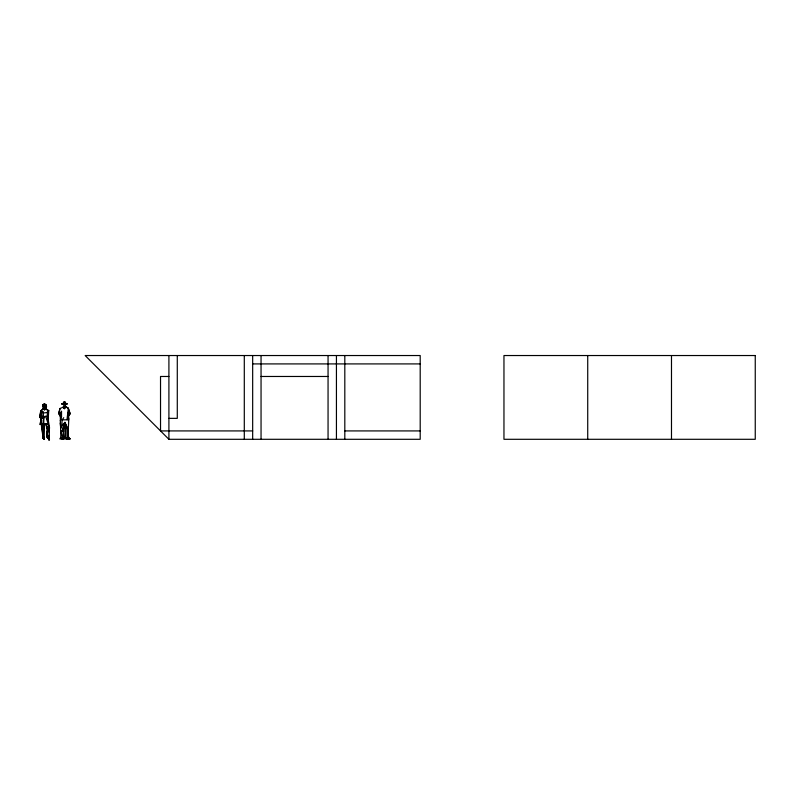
<?xml version="1.0" encoding="UTF-8"?>
<svg xmlns="http://www.w3.org/2000/svg" width="795" height="795" viewBox="0 0 795 795"><rect width="100%" height="100%" fill="white"/><g stroke="black" fill="none" stroke-linecap="round" stroke-linejoin="round"><path stroke-width="1.19" d="M64.653 423.685L65.737 428.922L63.6 424.202L63.968 438.939L59.834 438.85L60.827 437.369L60.221 413.072L60.907 415.368M60.221 420.953L61.523 416.749L61.533 411.144M65.438 403.87C65.717 404.685 67.605 404.526 66.651 403.562L61.821 403.771L63.65 404.496L62.716 404.188L65.438 403.87L65.428 406.96L64.375 408.69L63.014 407.269L60.052 408.461L58.631 413.678L60.996 417.325M47.134 419.005L48.366 416.361L48.743 410.508L47.412 411.88L48.137 416.341L42.145 416.679L39.75 424.5L43.288 424.013L44.54 424.52L44.123 439.317L43.208 438.592L43.288 424.013L48.237 424.142C50.314 429.926 48.853 449.076 48.873 436.077L47.462 436.316L47.63 427.034L45.862 424.043L46.905 428.127L47.094 437.479L49.121 439.387L47.73 436.604L47.392 430.999L47.094 437.479L49.499 439.466L47.462 436.316M48.137 416.341L42.145 416.679L42.125 418.021L41.27 418.558L40.187 416.669L40.664 410.945L43.278 408.779L42.771 404.804L44.301 403.81L45.802 404.387L46.537 406.782L45.186 409.634L44.222 408.312L44.54 410.2M43.755 423.944L43.874 416.371L42.87 424.252L40.913 424.47L40.714 420.575L43.208 438.592L41.777 424.51L45.146 424.003L42.87 424.252M44.56 409.395L46.001 407.676L46.1 405.122L43.934 404.774L42.701 406.464L44.619 408.242L44.56 409.395L43.278 408.779L40.893 411.015L39.939 417.027L41.34 419.81M48.952 432.092L49.111 428.127M65.448 437.747L65.448 423.934L68.38 430.463L67.982 437.171L67.048 438.423L65.448 437.747L65.896 438.949L70.198 438.83L67.982 437.171L68.211 435.72L69.215 438.82L70.198 438.83L67.048 438.423L66.859 426.508L64.951 422.334L61.732 425.931L62.716 430.264L63.63 431.168L62.567 437.687L61.116 438.86L63.968 438.939L63.252 430.473M44.222 437.469L44.123 439.317L43.486 436.306M67.982 419.84L68.34 412.108L68.807 418.826L67.943 436.445M63.739 417.703L62.149 419.919L61.732 425.931L63.6 424.202M62.149 419.919L66.979 419.75L68.34 408.282L66.025 407.09L63.64 407.189L64.375 408.69L66.025 407.09L65.399 406.285L68.181 408.143L70.149 413.748L68.191 416.56M43.447 416.292L43.228 412.019L40.664 410.945L39.939 417.027L41.738 420.237M43.924 428.267L44.54 424.52M48.227 410.776L45.444 408.69L46.1 405.122L44.619 408.242L46.001 407.676M47.322 416.888L47.72 414.901L47.789 419.561M60.062 413.937L58.631 413.678L60.052 408.461M63.143 429.27L64.951 422.334M63.64 407.189L64.494 403.771M68.37 420.565L68.807 418.826L66.979 419.75M62.666 403.94L63.709 403.542L64.474 401.624L66.263 403.91L65.737 404.148L65.309 402.181L63.511 402.399L63.004 404.138M42.91 409.614L43.278 408.779M42.145 416.679L41.27 418.558L41.767 412.804L43.228 412.019M47.263 416.252L47.412 411.88M47.322 418.428L48.366 416.361M47.939 412.088L48.743 410.508L45.444 408.69M63.014 407.269L63.848 406.146M67.903 416.192L70.149 413.748L68.34 408.282M63.511 402.399L64.474 401.624L65.309 403.532L66.263 403.91M63.968 438.939L62.567 437.687L60.877 431.447L62.716 430.264M65.756 404.635L67.048 403.9L66.651 403.562M66.194 404.387L66.989 403.84M42.234 424.212L40.913 424.47M65.896 438.949L69.215 438.82L67.982 437.171M43.129 413.032L47.084 412.545M45.752 406.871L46.537 406.782M44.689 424.639L46.985 424.381M60.877 431.447L63.63 431.168L64.226 424.51L63.282 423.904M61.99 404.248L62.248 403.572L65.548 403.602M63.709 403.542L65.309 403.532M252.671 363.911L420.197 363.911M168.908 376.472L160.53 376.472L160.53 430.92L252.671 430.92M261.048 376.472L328.057 376.472M168.908 418.359L177.285 418.359L177.285 355.534M344.811 430.92L420.197 430.92M168.908 439.297L420.197 439.297L420.197 355.534L85.145 355.534L168.908 439.297L168.908 355.534M62.656 404.317L63.64 404.337M46.905 428.127L47.76 428.167M45.862 424.043L48.237 424.142L45.693 416.292M42.771 404.804L44.132 404.884L44.301 403.81L44.619 408.242M60.827 437.369L63.998 438.264M63.848 403.681L61.821 403.771M59.536 410.866L61.523 416.749M41.698 418.2L40.893 411.015M41.777 424.51L43.228 429.996M41.3 413.35L42.125 418.021L41.131 413.072M60.142 422.94L60.768 427.64M49.588 428.157L47.62 416.302L47.919 420.843M60.221 413.072L60.818 420.038M671.487 355.534L671.487 439.297M587.724 355.534L587.724 439.297M344.811 355.534L344.811 439.297M336.434 355.534L336.434 439.297M328.057 355.534L328.057 439.297M261.048 355.534L261.048 439.297M252.671 355.534L252.671 439.297M244.294 355.534L244.294 439.297M755.25 355.534L503.96 355.534L503.96 439.297L755.25 439.297L755.25 355.534"/></g></svg>
